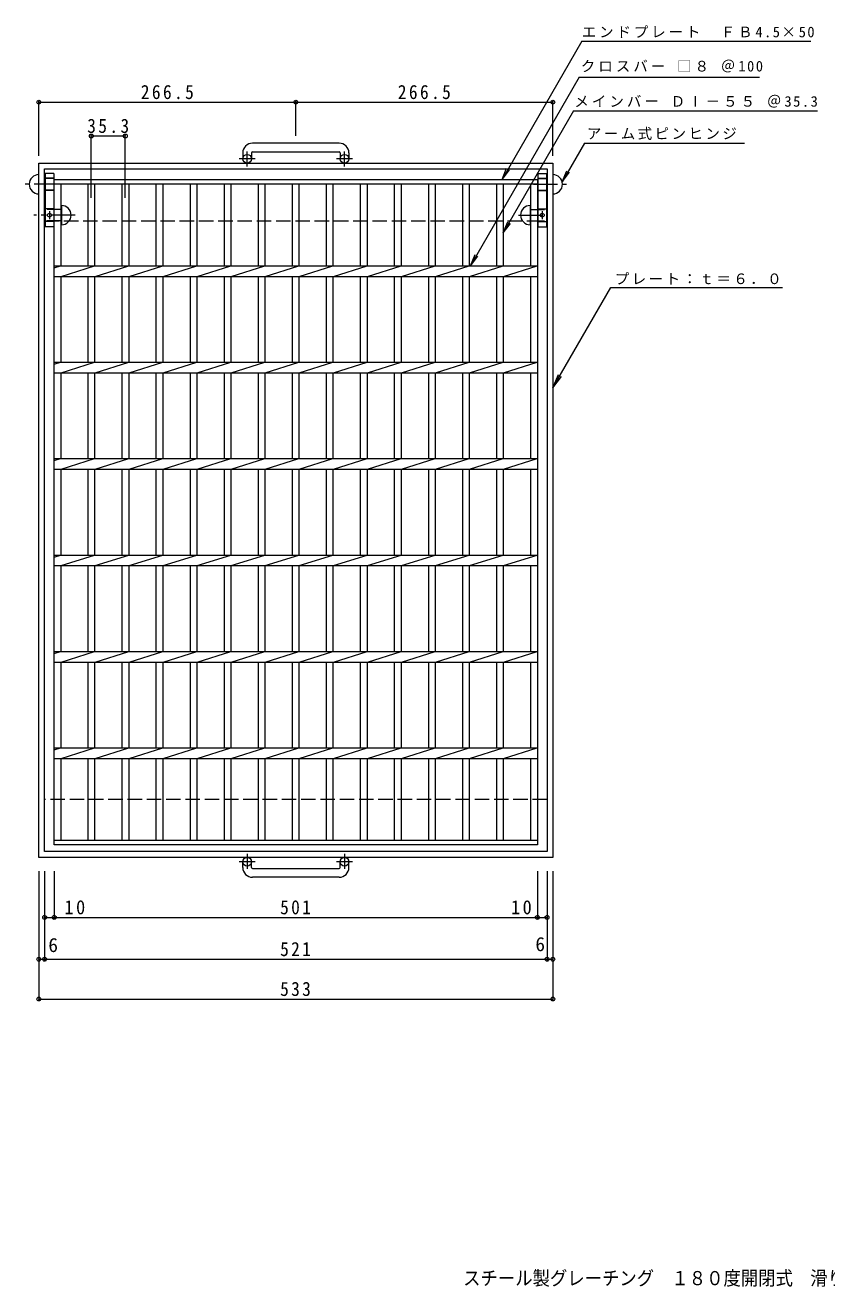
# Model space of a CAD drawing. Units: millimetres, scale not verified. Extents: x -880 to 911, y -688 to 647.
# Drawn here: x -880 to -49, y -662 to 647 of the extents above; entities that cross this region are included whole.
import ezdxf
from ezdxf.enums import TextEntityAlignment as Align

# ---------------------------------------------------------------- set-up
doc = ezdxf.new("R2010")
doc.units = ezdxf.units.MM
doc.header["$LTSCALE"] = 5
doc.header["$PDMODE"] = 32
doc.header["$PDSIZE"] = 4
doc.linetypes.add('CHAIN1', pattern=[8, 5, -1, 1, -1])
doc.linetypes.add('DASHED3', pattern=[4, 3, -1])
for name, color, linetype, lineweight in [('B-1', 2, 'Continuous', 9), ('B-2', 3, 'Continuous', 9), ('B-4', 7, 'Continuous', 9), ('B-5', 7, 'Continuous', 9), ('B-8', 3, 'Continuous', 9)]:
    doc.layers.add(name, color=color, linetype=linetype, lineweight=lineweight)
doc.layers.add('F-5_F-5ﾚｲﾔ', color=2, linetype='Continuous')
doc.styles.add('ＭＳ ゴシック', font='')
doc.styles.get('ＭＳ ゴシック').set_extended_font_data('MS Gothic')

msp = doc.modelspace()

# ---------------------------------------------------------------- linework, layer by layer
at = {"layer": 'B-1'}
for p, q in [((-554.701, 524.382), (-644.701, 524.382)), ((-654.701, 514.382), (-654.701, 508.282)), ((-645.701, 514.382), (-645.701, 508.282)), ((-644.701, 515.382), (-554.7, 515.382)), ((-553.701, 514.382), (-553.701, 508.282)), ((-544.701, 514.382), (-544.701, 508.282)), ((-866.201, 503.782), (-333.201, 503.782)), ((-866.201, -216.218), (-866.201, 503.782)), ((-860.201, 497.782), (-339.201, 497.782)), ((-339.201, 497.782), (-339.201, -210.218)), ((-333.201, 503.782), (-333.201, -216.218)), ((-333.201, -216.218), (-866.201, -216.218)), ((-654.701, -226.818), (-654.701, -220.718)), ((-645.701, -226.818), (-645.701, -220.718)), ((-553.701, -226.818), (-553.701, -220.718)), ((-544.701, -226.818), (-544.701, -220.718)), ((-644.701, -227.818), (-554.7, -227.818)), ((-554.701, -236.818), (-644.701, -236.818))]:
    msp.add_line(p, q, dxfattribs=at)
at = {"layer": 'B-1', "linetype": 'CHAIN1'}
for p, q in [((-650.201, 500.175), (-650.201, 515.772)), ((-549.201, 500.175), (-549.201, 515.772)), ((-642.038, 508.282), (-658.445, 508.282)), ((-541.038, 508.282), (-557.445, 508.282)), ((-642.038, -220.718), (-658.445, -220.718)), ((-650.201, -212.611), (-650.201, -228.208)), ((-541.038, -220.718), (-557.445, -220.718)), ((-549.201, -212.611), (-549.201, -228.208))]:
    msp.add_line(p, q, dxfattribs=at)
at = {"layer": 'B-1', "linetype": 'DASHED3'}
for p, q in [((-860.201, 443.782), (-339.201, 443.782)), ((-339.201, -156.218), (-860.201, -156.218))]:
    msp.add_line(p, q, dxfattribs=at)
at = {"layer": 'B-1'}
msp.add_lwpolyline([(-339.201, -210.218), (-860.201, -210.218), (-860.201, 497.782)], dxfattribs=at)
for centre in [(-650.201, 508.282), (-549.201, 508.282), (-650.201, -220.718), (-549.201, -220.718)]:
    msp.add_circle(centre, 4.5, dxfattribs=at)
for centre, radius, start, end in [((-644.701, 514.382), 10, 90, 180), ((-554.701, 514.382), 10, 0, 90), ((-644.701, 514.382), 1, 90, 180), ((-554.7, 514.382), 1, 0, 90), ((-644.701, -226.818), 10, 180, 270), ((-644.701, -226.818), 1, 180, 270), ((-554.701, -226.818), 10, 270, 0), ((-554.7, -226.818), 1, 270, 0)]:
    msp.add_arc(centre, radius, start, end, dxfattribs=at)
at = {"layer": 'B-2'}
for p, q in [((-850.2, 486.782), (-349.201, 486.782)), ((-850.2, -203.218), (-850.2, 486.782)), ((-349.201, 486.782), (-349.201, -203.218)), ((-850.2, 482.282), (-349.201, 482.282)), ((-843.2, 397.283), (-843.2, 482.282)), ((-815.3, 482.282), (-815.3, 397.283)), ((-808.3, 482.282), (-808.3, 397.283)), ((-780, 482.282), (-780, 397.283)), ((-773, 482.282), (-773, 397.283)), ((-744.7, 482.282), (-744.7, 397.283)), ((-737.7, 482.282), (-737.7, 397.283)), ((-709.4, 482.282), (-709.4, 397.283)), ((-702.4, 482.282), (-702.4, 397.283)), ((-674.1, 482.282), (-674.1, 397.283)), ((-667.1, 482.282), (-667.1, 397.283)), ((-638.8, 482.282), (-638.8, 397.283)), ((-631.8, 482.282), (-631.8, 397.283)), ((-603.5, 482.282), (-603.5, 397.283)), ((-596.5, 482.282), (-596.5, 397.283)), ((-568.199, 482.282), (-568.199, 397.283)), ((-561.199, 482.282), (-561.199, 397.283)), ((-532.899, 482.282), (-532.899, 397.283)), ((-525.899, 482.282), (-525.899, 397.283)), ((-497.599, 482.282), (-497.599, 397.283)), ((-490.599, 482.282), (-490.599, 397.283)), ((-462.299, 482.282), (-462.299, 397.283)), ((-455.299, 482.282), (-455.299, 397.283)), ((-426.999, 482.282), (-426.999, 397.283)), ((-419.999, 482.282), (-419.999, 397.283)), ((-391.698, 482.282), (-391.698, 397.283)), ((-384.698, 482.282), (-384.698, 397.283)), ((-356.201, 482.282), (-356.201, 397.283)), ((-850.2, 395.202), (-843.6, 397.283)), ((-850.2, 397.283), (-349.201, 397.283)), ((-843.2, 386.283), (-808.3, 397.283)), ((-807.9, 386.283), (-773, 397.283)), ((-772.6, 386.283), (-737.7, 397.283)), ((-737.3, 386.283), (-702.4, 397.283)), ((-702, 386.283), (-667.1, 397.283)), ((-666.7, 386.283), (-631.8, 397.283)), ((-631.4, 386.283), (-596.5, 397.283)), ((-596.1, 386.283), (-561.2, 397.283)), ((-560.8, 386.283), (-525.9, 397.283)), ((-525.499, 386.283), (-490.6, 397.283)), ((-490.199, 386.283), (-455.299, 397.283)), ((-454.899, 386.283), (-419.999, 397.283)), ((-419.599, 386.283), (-384.699, 397.283)), ((-384.299, 386.283), (-349.399, 397.283)), ((-850.2, 386.283), (-349.201, 386.283)), ((-843.2, 297.282), (-843.2, 386.283)), ((-815.3, 386.283), (-815.3, 297.282)), ((-808.3, 386.283), (-808.3, 297.282)), ((-780, 386.283), (-780, 297.282)), ((-773, 386.283), (-773, 297.282)), ((-744.7, 386.283), (-744.7, 297.282)), ((-737.7, 386.283), (-737.7, 297.282)), ((-709.4, 386.283), (-709.4, 297.282)), ((-702.4, 386.283), (-702.4, 297.282)), ((-674.1, 386.283), (-674.1, 297.282)), ((-667.1, 386.283), (-667.1, 297.282)), ((-638.8, 386.283), (-638.8, 297.282)), ((-631.8, 386.283), (-631.8, 297.282)), ((-603.5, 386.283), (-603.5, 297.282)), ((-596.5, 386.283), (-596.5, 297.282)), ((-568.199, 386.283), (-568.199, 297.282)), ((-561.199, 386.283), (-561.199, 297.282)), ((-532.899, 386.283), (-532.899, 297.282)), ((-525.899, 386.283), (-525.899, 297.282)), ((-497.599, 386.283), (-497.599, 297.282)), ((-490.599, 386.283), (-490.599, 297.282)), ((-462.299, 386.283), (-462.299, 297.282)), ((-455.299, 386.283), (-455.299, 297.282)), ((-426.999, 386.283), (-426.999, 297.282)), ((-419.999, 386.283), (-419.999, 297.282)), ((-391.698, 386.283), (-391.698, 297.282)), ((-384.698, 386.283), (-384.698, 297.282)), ((-356.201, 386.283), (-356.201, 297.282)), ((-850.2, 295.201), (-843.6, 297.282)), ((-850.2, 297.282), (-349.201, 297.282)), ((-843.2, 286.283), (-808.3, 297.282)), ((-807.9, 286.283), (-773, 297.282)), ((-772.6, 286.283), (-737.7, 297.282)), ((-737.3, 286.283), (-702.4, 297.282)), ((-702, 286.283), (-667.1, 297.282)), ((-666.7, 286.283), (-631.8, 297.282)), ((-631.4, 286.283), (-596.5, 297.282)), ((-596.1, 286.283), (-561.2, 297.282)), ((-560.8, 286.283), (-525.9, 297.282)), ((-525.499, 286.283), (-490.6, 297.282)), ((-490.199, 286.283), (-455.299, 297.282)), ((-454.899, 286.283), (-419.999, 297.282)), ((-419.599, 286.283), (-384.699, 297.282)), ((-384.299, 286.283), (-349.399, 297.282)), ((-850.2, 286.283), (-349.201, 286.283)), ((-843.2, 197.282), (-843.2, 286.283)), ((-815.3, 286.283), (-815.3, 197.282)), ((-808.3, 286.283), (-808.3, 197.282)), ((-780, 286.283), (-780, 197.282)), ((-773, 286.283), (-773, 197.282)), ((-744.7, 286.283), (-744.7, 197.282)), ((-737.7, 286.283), (-737.7, 197.282)), ((-709.4, 286.283), (-709.4, 197.282)), ((-702.4, 286.283), (-702.4, 197.282)), ((-674.1, 286.283), (-674.1, 197.282)), ((-667.1, 286.283), (-667.1, 197.282)), ((-638.8, 286.283), (-638.8, 197.282)), ((-631.8, 286.283), (-631.8, 197.282)), ((-603.5, 286.283), (-603.5, 197.282)), ((-596.5, 286.283), (-596.5, 197.282)), ((-568.199, 286.283), (-568.199, 197.282)), ((-561.199, 286.283), (-561.199, 197.282)), ((-532.899, 286.283), (-532.899, 197.282)), ((-525.899, 286.283), (-525.899, 197.282)), ((-497.599, 286.283), (-497.599, 197.282)), ((-490.599, 286.283), (-490.599, 197.282)), ((-462.299, 286.283), (-462.299, 197.282)), ((-455.299, 286.283), (-455.299, 197.282)), ((-426.999, 286.283), (-426.999, 197.282)), ((-419.999, 286.283), (-419.999, 197.282)), ((-391.698, 286.283), (-391.698, 197.282)), ((-384.698, 286.283), (-384.698, 197.282)), ((-356.201, 286.283), (-356.201, 197.282)), ((-850.2, 195.202), (-843.6, 197.283)), ((-850.2, 197.283), (-349.201, 197.283)), ((-843.2, 186.283), (-808.3, 197.283)), ((-807.9, 186.283), (-773, 197.283)), ((-772.6, 186.283), (-737.7, 197.283)), ((-737.3, 186.283), (-702.4, 197.283)), ((-702, 186.283), (-667.1, 197.283)), ((-666.7, 186.283), (-631.8, 197.283)), ((-631.4, 186.283), (-596.5, 197.283)), ((-596.1, 186.283), (-561.2, 197.283)), ((-560.8, 186.283), (-525.9, 197.283)), ((-525.499, 186.283), (-490.6, 197.283)), ((-490.199, 186.283), (-455.299, 197.283)), ((-454.899, 186.283), (-419.999, 197.283)), ((-419.599, 186.283), (-384.699, 197.283)), ((-384.299, 186.283), (-349.399, 197.283)), ((-850.2, 186.283), (-349.201, 186.283)), ((-843.2, 97.283), (-843.2, 186.283)), ((-815.3, 186.283), (-815.3, 97.283)), ((-808.3, 186.283), (-808.3, 97.283)), ((-780, 186.283), (-780, 97.283)), ((-773, 186.283), (-773, 97.283)), ((-744.7, 186.283), (-744.7, 97.283)), ((-737.7, 186.283), (-737.7, 97.283)), ((-709.4, 186.283), (-709.4, 97.283)), ((-702.4, 186.283), (-702.4, 97.283)), ((-674.1, 186.283), (-674.1, 97.283)), ((-667.1, 186.283), (-667.1, 97.283)), ((-638.8, 186.283), (-638.8, 97.283)), ((-631.8, 186.283), (-631.8, 97.283)), ((-603.5, 186.283), (-603.5, 97.283)), ((-596.5, 186.283), (-596.5, 97.283)), ((-568.199, 186.283), (-568.199, 97.283)), ((-561.199, 186.283), (-561.199, 97.283)), ((-532.899, 186.283), (-532.899, 97.283)), ((-525.899, 186.283), (-525.899, 97.283)), ((-497.599, 186.283), (-497.599, 97.283)), ((-490.599, 186.283), (-490.599, 97.283)), ((-462.299, 186.283), (-462.299, 97.283)), ((-455.299, 186.283), (-455.299, 97.283)), ((-426.999, 186.283), (-426.999, 97.283)), ((-419.999, 186.283), (-419.999, 97.283)), ((-391.698, 186.283), (-391.698, 97.283)), ((-384.698, 186.283), (-384.698, 97.283)), ((-356.201, 186.283), (-356.201, 97.283)), ((-850.2, 95.202), (-843.6, 97.283)), ((-850.2, 97.283), (-349.201, 97.283)), ((-843.2, 86.283), (-808.3, 97.283)), ((-807.9, 86.283), (-773, 97.283)), ((-772.6, 86.283), (-737.7, 97.283)), ((-737.3, 86.283), (-702.4, 97.283)), ((-702, 86.283), (-667.1, 97.283)), ((-666.7, 86.283), (-631.8, 97.283)), ((-631.4, 86.283), (-596.5, 97.283)), ((-596.1, 86.283), (-561.2, 97.283)), ((-560.8, 86.283), (-525.9, 97.283)), ((-525.499, 86.283), (-490.6, 97.283)), ((-490.199, 86.283), (-455.299, 97.283)), ((-454.899, 86.283), (-419.999, 97.283)), ((-419.599, 86.283), (-384.699, 97.283)), ((-384.299, 86.283), (-349.399, 97.283)), ((-850.2, 86.283), (-349.201, 86.283)), ((-843.2, -2.717), (-843.2, 86.283)), ((-815.3, 86.283), (-815.3, -2.717)), ((-808.3, 86.283), (-808.3, -2.717)), ((-780, 86.283), (-780, -2.717)), ((-773, 86.283), (-773, -2.717)), ((-744.7, 86.283), (-744.7, -2.717)), ((-737.7, 86.283), (-737.7, -2.717)), ((-709.4, 86.283), (-709.4, -2.717)), ((-702.4, 86.283), (-702.4, -2.717)), ((-674.1, 86.283), (-674.1, -2.717)), ((-667.1, 86.283), (-667.1, -2.717)), ((-638.8, 86.283), (-638.8, -2.717)), ((-631.8, 86.283), (-631.8, -2.717)), ((-603.5, 86.283), (-603.5, -2.717)), ((-596.5, 86.283), (-596.5, -2.717)), ((-568.199, 86.283), (-568.199, -2.717)), ((-561.199, 86.283), (-561.199, -2.717)), ((-532.899, 86.283), (-532.899, -2.717)), ((-525.899, 86.283), (-525.899, -2.717)), ((-497.599, 86.283), (-497.599, -2.717)), ((-490.599, 86.283), (-490.599, -2.717)), ((-462.299, 86.283), (-462.299, -2.717)), ((-455.299, 86.283), (-455.299, -2.717)), ((-426.999, 86.283), (-426.999, -2.717)), ((-419.999, 86.283), (-419.999, -2.717)), ((-391.698, 86.283), (-391.698, -2.717)), ((-384.698, 86.283), (-384.698, -2.717)), ((-356.201, 86.283), (-356.201, -2.717)), ((-850.2, -4.798), (-843.6, -2.717)), ((-850.2, -2.717), (-349.201, -2.717)), ((-843.2, -13.717), (-808.3, -2.717)), ((-807.9, -13.717), (-773, -2.717)), ((-772.6, -13.717), (-737.7, -2.717)), ((-737.3, -13.717), (-702.4, -2.717)), ((-702, -13.717), (-667.1, -2.717)), ((-666.7, -13.717), (-631.8, -2.717)), ((-631.4, -13.717), (-596.5, -2.717)), ((-596.1, -13.717), (-561.2, -2.717)), ((-560.8, -13.717), (-525.9, -2.717)), ((-525.499, -13.717), (-490.6, -2.717)), ((-490.199, -13.717), (-455.299, -2.717)), ((-454.899, -13.717), (-419.999, -2.717)), ((-419.599, -13.717), (-384.699, -2.717)), ((-384.299, -13.717), (-349.399, -2.717)), ((-850.2, -13.717), (-349.201, -13.717)), ((-843.2, -102.718), (-843.2, -13.717)), ((-815.3, -13.717), (-815.3, -102.718)), ((-808.3, -13.717), (-808.3, -102.718)), ((-780, -13.717), (-780, -102.718)), ((-773, -13.717), (-773, -102.718)), ((-744.7, -13.717), (-744.7, -102.718)), ((-737.7, -13.717), (-737.7, -102.718)), ((-709.4, -13.717), (-709.4, -102.718)), ((-702.4, -13.717), (-702.4, -102.718)), ((-674.1, -13.717), (-674.1, -102.718)), ((-667.1, -13.717), (-667.1, -102.718)), ((-638.8, -13.717), (-638.8, -102.718)), ((-631.8, -13.717), (-631.8, -102.718)), ((-603.5, -13.717), (-603.5, -102.718)), ((-596.5, -13.717), (-596.5, -102.718)), ((-568.199, -13.717), (-568.199, -102.718)), ((-561.199, -13.717), (-561.199, -102.718)), ((-532.899, -13.717), (-532.899, -102.718)), ((-525.899, -13.717), (-525.899, -102.718)), ((-497.599, -13.717), (-497.599, -102.718)), ((-490.599, -13.717), (-490.599, -102.718)), ((-462.299, -13.717), (-462.299, -102.718)), ((-455.299, -13.717), (-455.299, -102.718)), ((-426.999, -13.717), (-426.999, -102.718)), ((-419.999, -13.717), (-419.999, -102.718)), ((-391.698, -13.717), (-391.698, -102.718)), ((-384.698, -13.717), (-384.698, -102.718)), ((-356.201, -13.717), (-356.201, -102.718)), ((-850.2, -104.798), (-843.6, -102.717)), ((-850.2, -102.718), (-349.201, -102.718)), ((-843.2, -113.718), (-808.3, -102.717)), ((-807.9, -113.718), (-773, -102.717)), ((-772.6, -113.718), (-737.7, -102.717)), ((-737.3, -113.718), (-702.4, -102.717)), ((-702, -113.718), (-667.1, -102.717)), ((-666.7, -113.718), (-631.8, -102.717)), ((-631.4, -113.718), (-596.5, -102.717)), ((-596.1, -113.718), (-561.2, -102.717)), ((-560.8, -113.718), (-525.9, -102.717)), ((-525.499, -113.718), (-490.6, -102.717)), ((-490.199, -113.718), (-455.299, -102.717)), ((-454.899, -113.718), (-419.999, -102.717)), ((-419.599, -113.718), (-384.699, -102.717)), ((-384.299, -113.718), (-349.399, -102.717)), ((-850.2, -113.718), (-349.201, -113.718)), ((-843.2, -198.718), (-843.2, -113.718)), ((-815.3, -113.718), (-815.3, -198.718)), ((-808.3, -113.718), (-808.3, -198.718)), ((-780, -113.718), (-780, -198.718)), ((-773, -113.718), (-773, -198.718)), ((-744.7, -113.718), (-744.7, -198.718)), ((-737.7, -113.718), (-737.7, -198.718)), ((-709.4, -113.718), (-709.4, -198.718)), ((-702.4, -113.718), (-702.4, -198.718)), ((-674.1, -113.718), (-674.1, -198.718)), ((-667.1, -113.718), (-667.1, -198.718)), ((-638.8, -113.718), (-638.8, -198.718)), ((-631.8, -113.718), (-631.8, -198.718)), ((-603.5, -113.718), (-603.5, -198.718)), ((-596.5, -113.718), (-596.5, -198.718)), ((-568.199, -113.718), (-568.199, -198.718)), ((-561.199, -113.718), (-561.199, -198.718)), ((-532.899, -113.718), (-532.899, -198.718)), ((-525.899, -113.718), (-525.899, -198.718)), ((-497.599, -113.718), (-497.599, -198.718)), ((-490.599, -113.718), (-490.599, -198.718)), ((-462.299, -113.718), (-462.299, -198.718)), ((-455.299, -113.718), (-455.299, -198.718)), ((-426.999, -113.718), (-426.999, -198.718)), ((-419.999, -113.718), (-419.999, -198.718)), ((-391.698, -113.718), (-391.698, -198.718)), ((-384.698, -113.718), (-384.698, -198.718)), ((-356.201, -113.718), (-356.201, -198.718)), ((-349.201, -198.718), (-850.2, -198.718)), ((-349.201, -203.218), (-850.2, -203.218))]:
    msp.add_line(p, q, dxfattribs=at)
at = {"layer": 'B-4'}
for p, q in [((-866.201, 511.282), (-866.201, 568.436)), ((-866.201, 566.936), (-541.201, 566.936)), ((-599.701, 531.883), (-599.701, 568.436)), ((-541.201, 566.936), (-333.201, 566.936)), ((-333.201, 511.282), (-333.201, 568.436)), ((-811.8, 467.749), (-811.8, 533.339)), ((-811.8, 531.839), (-776.5, 531.839)), ((-776.5, 467.749), (-776.5, 533.339)), ((-866.201, -230.508), (-866.201, -364.681)), ((-860.201, -230.508), (-860.201, -323.366)), ((-850.201, -230.508), (-850.201, -280)), ((-349.201, -230.508), (-349.201, -280)), ((-339.201, -230.508), (-339.201, -323.366)), ((-333.201, -230.508), (-333.201, -364.681)), ((-860.201, -278.5), (-847.701, -278.5)), ((-847.701, -278.5), (-351.701, -278.5)), ((-351.701, -278.5), (-339.201, -278.5)), ((-866.201, -363.181), (-333.201, -363.181))]:
    msp.add_line(p, q, dxfattribs=at)
msp.add_lwpolyline([(-866.201, -321.866), (-860.201, -321.866), (-339.201, -321.866), (-333.201, -321.866)], dxfattribs=at)
for p in [(-866.201, 566.936), (-599.701, 566.936), (-333.201, 566.936), (-811.8, 531.839), (-776.5, 531.839), (-860.201, -278.5), (-850.201, -278.5), (-349.201, -278.5), (-339.201, -278.5), (-866.201, -321.866), (-860.201, -321.866), (-339.201, -321.866), (-333.201, -321.866), (-866.201, -363.181), (-333.201, -363.181)]:
    msp.add_point(p, dxfattribs=at)
at = {"layer": 'B-5'}
for p, q in [((-303.004, 630.337), (-65.647, 630.337)), ((-305.754, 592.683), (-118.928, 592.683)), ((-311.77, 558.012), (-58.916, 558.012)), ((-300.246, 524.549), (-134.433, 524.549)), ((-385.886, 486.782), (-378.276, 496.699)), ((-323.511, 484.254), (-315.901, 494.171)), ((-384.698, 431.301), (-377.102, 441.228)), ((-418.569, 397.283), (-410.96, 407.199)), ((-333.201, 270.703), (-273.201, 374.626)), ((-273.201, 374.626), (-95.028, 374.626)), ((-333.201, 270.703), (-327.46, 284.561)), ((-333.201, 270.703), (-324.069, 282.603))]:
    msp.add_line(p, q, dxfattribs=at)
for points in [[(-303.004, 630.337), (-385.886, 486.782), (-381.102, 498.331)], [(-305.754, 592.683), (-418.569, 397.283), (-413.786, 408.831)], [(-311.77, 558.012), (-384.698, 431.301), (-379.93, 442.856)], [(-300.246, 524.549), (-323.511, 484.254), (-318.727, 495.802)]]:
    msp.add_lwpolyline(points, dxfattribs=at)
at = {"layer": 'B-8'}
for p, q in [((-859.701, 487.782), (-860.201, 487.782)), ((-850.701, 492.782), (-850.701, 437.782)), ((-348.701, 492.782), (-348.701, 437.782)), ((-339.701, 487.782), (-339.201, 487.782)), ((-859.701, 475.782), (-860.201, 475.782)), ((-339.701, 475.782), (-339.201, 475.782)), ((-842.701, 459.782), (-842.701, 439.782)), ((-356.7, 459.782), (-356.7, 439.782)), ((-850.701, 437.782), (-859.701, 437.782)), ((-348.701, 437.782), (-339.701, 437.782))]:
    msp.add_line(p, q, dxfattribs=at)
at = {"layer": 'B-8', "linetype": 'DASHED3'}
for p, q in [((-850.701, 488.282), (-859.701, 488.282)), ((-850.701, 487.782), (-859.701, 487.782)), ((-348.701, 488.282), (-339.701, 488.282)), ((-348.701, 487.782), (-339.701, 487.782)), ((-850.701, 475.782), (-859.701, 475.782)), ((-850.701, 475.282), (-859.701, 475.282)), ((-348.701, 475.782), (-339.701, 475.782)), ((-348.701, 475.282), (-339.701, 475.282)), ((-850.701, 456.282), (-859.701, 456.282)), ((-842.701, 455.782), (-859.701, 455.782)), ((-356.7, 455.782), (-339.701, 455.782)), ((-348.701, 456.282), (-339.701, 456.282)), ((-842.701, 443.782), (-859.701, 443.782)), ((-850.701, 443.282), (-859.701, 443.282)), ((-356.7, 443.782), (-339.701, 443.782)), ((-348.701, 443.282), (-339.701, 443.282))]:
    msp.add_line(p, q, dxfattribs=at)
at = {"layer": 'B-8', "linetype": 'CHAIN1'}
for p, q in [((-846.041, 481.782), (-880.293, 481.782)), ((-353.36, 481.782), (-319.108, 481.782)), ((-828.632, 449.782), (-871.441, 449.782)), ((-855.201, 453.791), (-855.201, 445.61)), ((-368.769, 449.782), (-339.201, 449.782)), ((-344.201, 453.791), (-344.201, 445.61))]:
    msp.add_line(p, q, dxfattribs=at)
at = {"layer": 'B-8'}
for points in [[(-850.701, 492.782), (-859.701, 492.782), (-859.701, 437.782)], [(-348.701, 492.782), (-339.701, 492.782), (-339.701, 437.782)]]:
    msp.add_lwpolyline(points, dxfattribs=at)
for centre in [(-855.201, 449.782), (-344.201, 449.782)]:
    msp.add_circle(centre, 2, dxfattribs=at)
for centre, start, end in [((-866.201, 481.782), 90, 270), ((-333.201, 481.782), 270, 90), ((-842.701, 449.782), 270, 90), ((-356.7, 449.782), 90, 270)]:
    msp.add_arc(centre, 10, start, end, dxfattribs=at)

# ---------------------------------------------------------------- texts
at = {"layer": 'B-4', "color": 2, "style": 'ＭＳ ゴシック'}
for p in [(-856.316, -318.839), (-351.305, -317.86)]:
    msp.add_text('6', height=14.66, dxfattribs=at).set_placement(p, align=Align.BOTTOM_LEFT)
at = {"layer": 'B-4', "color": 2, "char_height": 14.66, "attachment_point": 7, "style": 'ＭＳ ゴシック'}
for s, insert in [('\\T1.28;\\W0.9;266.5', (-760.451, 569.936)), ('\\T1.28;\\W0.9;266.5', (-493.951, 569.936)), ('\\T1.28;\\W0.9;35.3', (-816.025, 534.839)), ('\\T1.27;\\W0.95;10', (-839.615, -275.5)), ('\\T1.27;\\W0.9;501', (-615.951, -275.5)), ('\\T1.27;\\W0.95;10', (-376.601, -275.5)), ('\\T1.27;\\W0.9;521', (-615.951, -318.866)), ('\\T1.27;\\W0.9;533', (-615.951, -360.181))]:
    msp.add_mtext(s, dxfattribs=dict(at, insert=insert))
at = {"layer": 'B-5', "char_height": 11, "attachment_point": 7, "style": 'ＭＳ ゴシック'}
for s, insert in [('\\T1.2;エンドプレート\u3000ＦＢ4.5×50', (-303.22, 633.594)), ('\\T1.21;クロスバー\\~□８\\~＠100', (-304.212, 597.721)), ('\\T1.21;メインバー\\~ＤⅠ－５５\\~＠35.3', (-310.882, 561.21)), ('\\T1.17;アーム式ピンヒンジ', (-297.891, 527.62)), ('\\T1.17;プレート：ｔ＝６．０', (-268.939, 377.739))]:
    msp.add_mtext(s, dxfattribs=dict(at, insert=insert))
at = {"layer": 'F-5_F-5ﾚｲﾔ', "style": 'ＭＳ ゴシック', "width": 0.9}
msp.add_text('スチール製グレーチング\u3000１８０度開閉式\u3000滑り止め模様付', height=14.66, dxfattribs=at).set_placement((-426.188, -664.293), align=Align.BOTTOM_LEFT)

doc.saveas('drawing.dxf')
